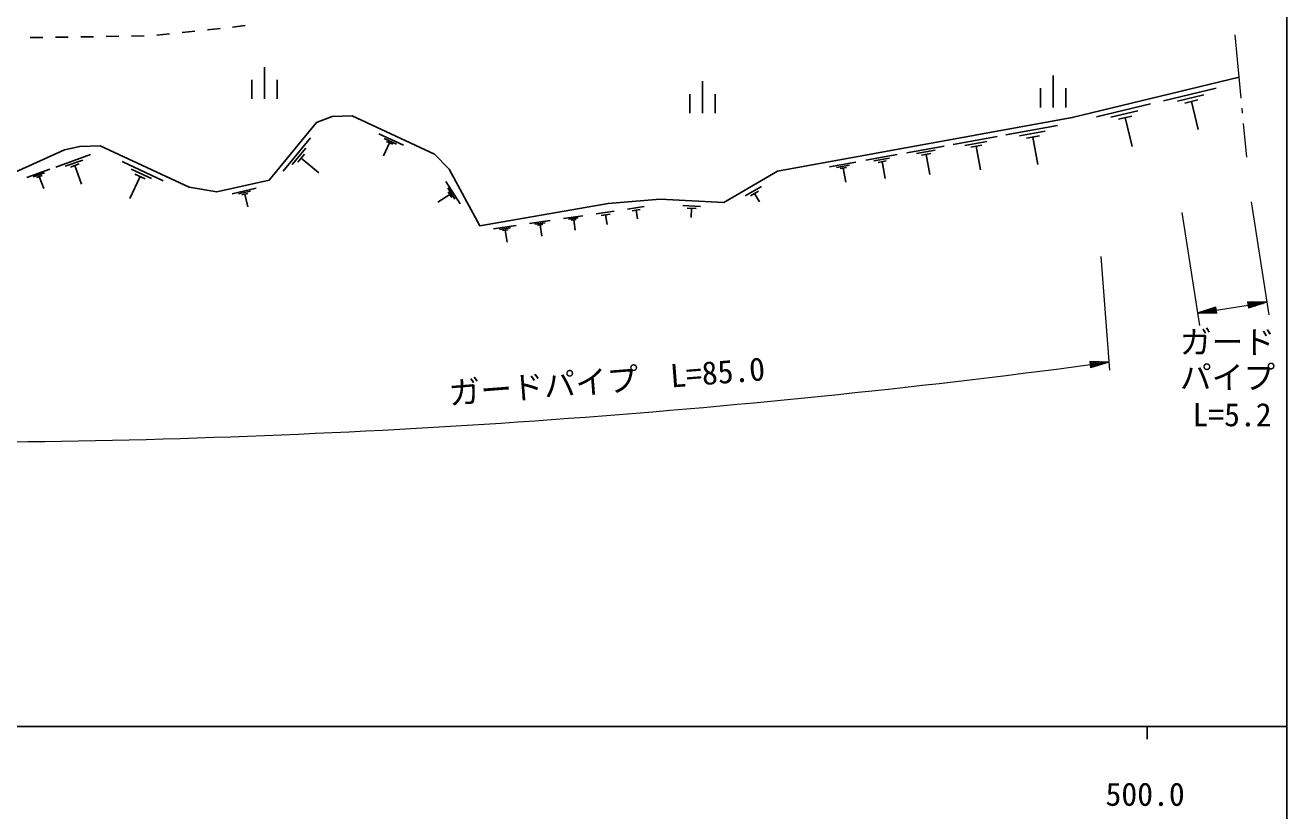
# Model space of a CAD drawing. Units: millimetres, scale not verified. Extents: x 40000 to 680000, y 20000 to 380000.
# Drawn here: x 479638 to 579000, y 198357 to 260211 of the extents above; entities that cross this region are included whole.
import ezdxf
from ezdxf.enums import TextEntityAlignment as Align

# ---------------------------------------------------------------- set-up
doc = ezdxf.new("R2010")
doc.units = ezdxf.units.MM
doc.header["$LTSCALE"] = 1000
for name, color, linetype, lineweight in [('M-BGD', 7, 'Continuous', 25), ('M-BGD-HTXT', 7, 'Continuous', 13), ('M-STR-HTXT', 7, 'Continuous', 13), ('M-TTL-BAND', 7, 'Continuous', 25)]:
    doc.layers.add(name, color=color, linetype=linetype, lineweight=lineweight)
doc.styles.add('ＭＳ ゴシック', font='')
doc.styles.get('ＭＳ ゴシック').set_extended_font_data('MS Gothic')

msp = doc.modelspace()

# ---------------------------------------------------------------- linework, layer by layer
at = {"layer": 'M-BGD'}
for p, q in [((487014, 259338), (486014, 259323)), ((489014, 259367), (488014, 259352)), ((491005, 259532), (490011, 259425)), ((492994, 259748), (492000, 259640)), ((494982, 259963), (493988, 259855)), ((496971, 260178), (495976, 260070)), ((481015, 259251), (480015, 259237)), ((483015, 259280), (482015, 259266)), ((485014, 259309), (484015, 259295)), ((498494, 256917), (498494, 254417)), ((497494, 255917), (497494, 254417)), ((499494, 255917), (499494, 254417)), ((532988, 255795), (532988, 253295)), ((560597, 256243), (560597, 253743)), ((531988, 254795), (531988, 253295)), ((533988, 254795), (533988, 253295)), ((559597, 255243), (559597, 253743)), ((561597, 255243), (561597, 253743)), ((569285, 254260), (573429, 255259)), ((570388, 254234), (572460, 254733)), ((564005, 252987), (568258, 254013)), ((565137, 252960), (567263, 253473)), ((570972, 254082), (572008, 254332)), ((571490, 254207), (572023, 251997)), ((565737, 252805), (566800, 253061)), ((566268, 252933), (566815, 250664)), ((507497, 251657), (509424, 250760)), ((552724, 250827), (556191, 251458)), ((556876, 251583), (560942, 252322)), ((557942, 251496), (559975, 251866)), ((558499, 251318), (559516, 251503)), ((559008, 251410), (559402, 249242)), ((499947, 248724), (502100, 251338)), ((500659, 249234), (501736, 250541)), ((508341, 250952), (507862, 249924)), ((507919, 251304), (508882, 250856)), ((508100, 251064), (508582, 250839)), ((549063, 250161), (552004, 250696)), ((553633, 250754), (555367, 251069)), ((554108, 250601), (554975, 250759)), ((554542, 250680), (554878, 248831)), ((482046, 249043), (484784, 250020)), ((482795, 249105), (484165, 249593)), ((487266, 249478), (490504, 247972)), ((501103, 249417), (501641, 250071)), ((501372, 249744), (502767, 248595)), ((542991, 249056), (545057, 249432)), ((545836, 249574), (548312, 250024)), ((546485, 249521), (547723, 249747)), ((546825, 249413), (547444, 249525)), ((547134, 249469), (547374, 248149)), ((549834, 250099), (551304, 250366)), ((550237, 249970), (550972, 250103)), ((550605, 250036), (550890, 248468)), ((479758, 248228), (481568, 248873)), ((480253, 248268), (481159, 248591)), ((483203, 249044), (483887, 249288)), ((483545, 249166), (484066, 247706)), ((487975, 248886), (489594, 248133)), ((488279, 248482), (489089, 248105)), ((543533, 249013), (544566, 249200)), ((543816, 248922), (544333, 249016)), ((544074, 248969), (544275, 247867)), ((480523, 248228), (480975, 248390)), ((480749, 248309), (481093, 247344)), ((488684, 248294), (487881, 246567)), ((512759, 247915), (513889, 246140)), ((536345, 246771), (537616, 247511)), ((495933, 246946), (497827, 247379)), ((496435, 246928), (497382, 247145)), ((496701, 246856), (497174, 246964)), ((496938, 246910), (497168, 245900)), ((513088, 246877), (512141, 246275)), ((512924, 247396), (513488, 246509)), ((512946, 247099), (513229, 246655)), ((536761, 246786), (537397, 247156)), ((537079, 246971), (537474, 246294)), ((524615, 245369), (526032, 245578)), ((527075, 245732), (528386, 245926)), ((527429, 245606), (528084, 245703)), ((527756, 245654), (527860, 244955)), ((531440, 246023), (532832, 245951)), ((531779, 245819), (532474, 245783)), ((532126, 245801), (532088, 245059)), ((516526, 244175), (518295, 244436)), ((519346, 244591), (520992, 244834)), ((519773, 244542), (520597, 244664)), ((519995, 244463), (520407, 244524)), ((520201, 244493), (520331, 243615)), ((522040, 244989), (523569, 245215)), ((522437, 244943), (523202, 245056)), ((522644, 244870), (523026, 244926)), ((522835, 244898), (522955, 244082)), ((524997, 245232), (525706, 245337)), ((525351, 245285), (525463, 244529)), ((516986, 244122), (517870, 244253)), ((517224, 244037), (517667, 244102)), ((517446, 244070), (517585, 243126))]:
    msp.add_line(p, q, dxfattribs=at)
msp.add_lwpolyline([(575254, 256110), (562102, 252940), (538891, 248717), (534667, 246256), (529646, 246516), (525545, 246184), (515457, 244421), (513019, 248889), (511866, 250064), (505392, 253079), (503818, 253012), (502577, 252547), (498852, 248024), (494729, 247082), (492556, 247459), (485551, 250718), (483932, 250673), (482735, 250407), (475508, 247137)], dxfattribs=at)
at = {"layer": 'M-BGD-HTXT'}
for p, q in [((575411, 254470), (574934, 259447)), ((575526, 253276), (575488, 253674)), ((575857, 249828), (575602, 252479))]:
    msp.add_line(p, q, dxfattribs=at)
at = {"layer": 'M-STR-HTXT'}
for p, q in [((570736, 245458), (572122, 236565)), ((576205, 246310), (577591, 237418)), ((564351, 242014), (565050, 233041)), ((571968, 237554), (573411, 238032)), ((571968, 237554), (573450, 237785)), ((571968, 237554), (573488, 237538)), ((573442, 237834), (572256, 237649)), ((573458, 237735), (572272, 237550)), ((572545, 237745), (573434, 237883)), ((572576, 237547), (573465, 237686)), ((573427, 237933), (572834, 237840)), ((573473, 237636), (572880, 237544)), ((573123, 237936), (573419, 237982)), ((573184, 237541), (573481, 237587)), ((573488, 237538), (573411, 238032)), ((573450, 237785), (575954, 238175)), ((577437, 238406), (575916, 238422)), ((575916, 238422), (575993, 237928)), ((576220, 238419), (575924, 238372)), ((575931, 238323), (576524, 238415)), ((576828, 238412), (575939, 238274)), ((575947, 238224), (577132, 238409)), ((577437, 238406), (575954, 238175)), ((575962, 238125), (577148, 238310)), ((576859, 238215), (575970, 238076)), ((575978, 238027), (576570, 238119)), ((576282, 238023), (575985, 237977)), ((577437, 238406), (575993, 237928)), ((565000, 233684), (563480, 233731)), ((563480, 233731), (563547, 233236)), ((563784, 233722), (563487, 233682)), ((563494, 233632), (564088, 233712)), ((564392, 233703), (563500, 233583)), ((563507, 233533), (564696, 233693)), ((565000, 233684), (563514, 233483)), ((563520, 233434), (564709, 233594)), ((564419, 233504), (563527, 233384)), ((565000, 233684), (563547, 233236)), ((563534, 233335), (564128, 233415)), ((563838, 233325), (563540, 233285))]:
    msp.add_line(p, q, dxfattribs=at)
msp.add_arc((470614, 934997), 707636, 270.63896, 277.54362, dxfattribs=at)
at = {"layer": 'M-TTL-BAND'}
for p, q in [((579000, 20000), (579000, 370000)), ((40000, 205000), (579000, 205000)), ((568000, 205000), (568000, 204000))]:
    msp.add_line(p, q, dxfattribs=at)

# ---------------------------------------------------------------- texts
at = {"layer": 'M-STR-HTXT', "style": 'ＭＳ ゴシック'}
for s, p in [('ガード', (574334, 233811)), ('パイプ', (574334, 231028)), ('L=5.2', (574689, 228081))]:
    msp.add_text(s, height=1833, dxfattribs=at).set_placement(p, align=Align.BOTTOM_CENTER)
msp.add_text('ガードパイプ  L=85.0', height=1833, rotation=4.456, dxfattribs=at).set_placement((525559, 230744), align=Align.BOTTOM_CENTER)
at = {"layer": 'M-TTL-BAND', "style": 'ＭＳ ゴシック'}
msp.add_text('500.0', height=1833, dxfattribs=at).set_placement((567844, 198195), align=Align.BOTTOM_CENTER)

doc.saveas('drawing.dxf')
